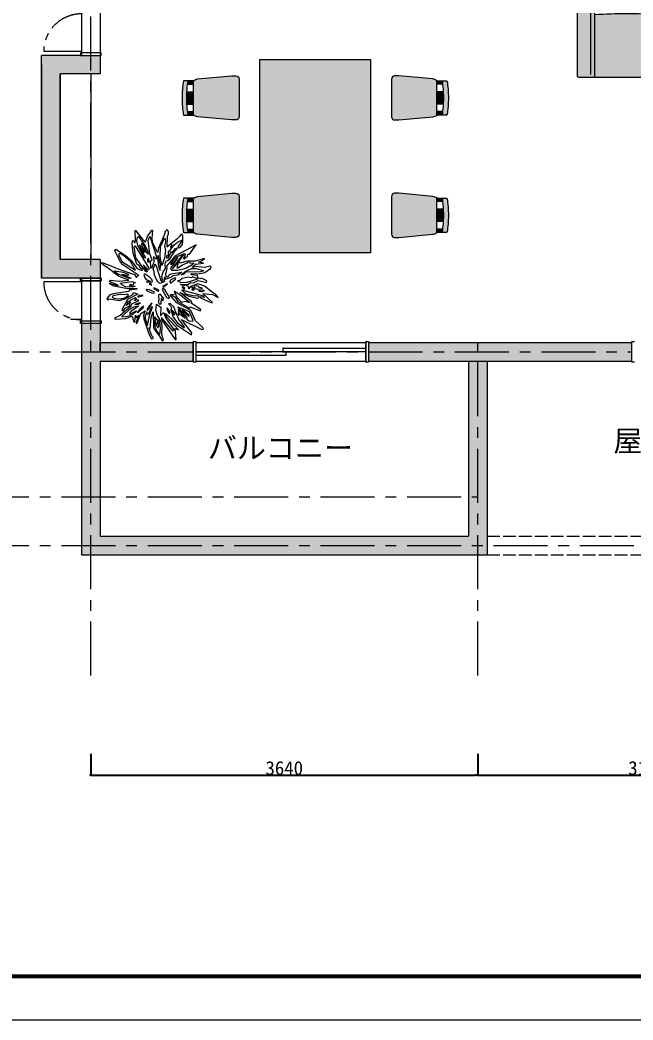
# Model space of a CAD drawing. Header units: millimetres. Extents: x -63086 to 144078, y -129912 to 13382.
# Drawn here: x 80680 to 86446, y -29967 to -20564 of the extents above; entities that cross this region are included whole.
import ezdxf

# ---------------------------------------------------------------- set-up
doc = ezdxf.new("R2010")
doc.units = ezdxf.units.MM
doc.linetypes.add('ACAD_ISO02W100', pattern=[15, 12, -3])
doc.linetypes.add('CENTERX2', pattern=[101.6, 63.5, -12.7, 12.7, -12.7])
doc.layers.get('0').update_dxf_attribs({"lineweight": 0})
for name, color, linetype, lineweight in [('001壁芯', 7, 'CENTERX2', 0), ('002寸法', 7, 'Continuous', 0), ('003壁', 7, 'Continuous', 9), ('004建具', 7, 'Continuous', 9), ('01用紙枠', 7, 'Continuous', 5), ('097家具', 7, 'Continuous', 0), ('観葉植物', 92, 'Continuous', 9)]:
    doc.layers.add(name, color=color, linetype=linetype, lineweight=lineweight)
doc.layers.add('文字', color=7, linetype='Continuous')
doc.styles.get("Standard").update_dxf_attribs({"font": 'MS Mincho.ttf'})
doc.styles.add('小岩', font='MS Mincho.ttf', dxfattribs={"height": 150})
doc.dimstyles.new('寸法', dxfattribs={"dimtxt": 70, "dimasz": 25, "dimexe": 1.5, "dimexo": 200, "dimtad": 1, "dimdec": 0, "dimtxsty": 'Standard', "dimblk": 'DOT', "dimcen": 2.5, "dimadec": 0, "dimazin": 0, "dimtfac": 1, "dimtdec": 0, "dimtmove": 0, "dimatfit": 3, "dimfxl": 200, "dimfxlon": 1, "dimarcsym": 0})

# ---------------------------------------------------------------- blocks, each defined once
blk = doc.blocks.new('*U189')
at = {"color": 0, "linetype": 'ByBlock', "lineweight": -2}
blk.add_lwpolyline([(0, 535.4, 0.045154), (-161.5, 522.6), (-161.5, 427.3), (161.5, 427.3), (161.5, 522.6, 0.045154)], format="xyb", close=True, dxfattribs=at)
for points in [[(-161.5, 479.6, -0.035347), (0, 492.3, -0.035347), (161.5, 479.6)], [(161.5, 427.3, -0.135443), (177.9, 389.8), (207.5, 70.6), (207.5, 30, -0.414889), (177.4, 0), (-177.4, 0, -0.414889), (-207.5, 30), (-207.5, 70.6), (-177.9, 389.8, -0.135443), (-161.5, 427.3)]]:
    blk.add_lwpolyline(points, format="xyb", dxfattribs=at)
for points in [[(-128.9, 484), (-128.9, 427.3)], [(-57.6, 490.4), (-57.6, 427.3)], [(57.6, 490.4), (57.6, 427.3)], [(128.9, 484), (128.9, 427.3)]]:
    blk.add_lwpolyline(points, dxfattribs=at)
blk = doc.blocks.new('ソファ（CAD素材.com）5a5d12e7')
at = {"color": 0, "linetype": 'ByBlock', "lineweight": -2}
for points in [[(1086.3, 0, 0.239035), (1097.8, 11.8), (1097.8, 841.6, 0.351395), (1084.8, 854.1), (-1084.8, 854.1, 0.351395), (-1097.8, 841.6), (-1097.8, 11.8, 0.239035), (-1086.3, 0), (1086.3, 0)], [(-973.4, 815.1), (-800.7, 821.4, -0.016355), (-487.7, 821.4), (-330.1, 814.9), (-161.2, 821.4, -0.016355), (151.8, 821.4), (324.5, 815.1)], [(324.5, 814.9), (482.1, 821.4, -0.016355), (795.2, 821.4), (973.4, 814.9)], [(-384, 700.8, 0.029254), (-902.1, 700.8)], [(-265, 700.8, -0.029254), (253.1, 700.8)], [(378.4, 700.8, -0.029254), (896.5, 700.8)], [(-934, 0), (-934, 590, 0.287763), (-973.4, 648.3)], [(-934, 590.4, -0.033025), (-324.5, 590.4, -0.031686), (324.5, 590, -0.03427), (934, 590)], [(934, 0), (934, 590, -0.287763), (973.4, 648.3)]]:
    blk.add_lwpolyline(points, format="xyb", dxfattribs=at)
for points in [[(-973.4, 854.1), (-973.4, 26.1)], [(973.4, 854.1), (973.4, 26.1)]]:
    blk.add_lwpolyline(points, dxfattribs=at)
blk = doc.blocks.new('_Dot')
at = {"color": 0, "linetype": 'ByBlock', "lineweight": -2}
blk.add_line((-0.5, 0), (-1, 0), dxfattribs=at)
at = {"color": 0, "linetype": 'ByBlock', "const_width": 0.5}
blk.add_lwpolyline([(-0.25, 0, 1), (0.25, 0, 1)], format="xyb", close=True, dxfattribs=at)
blk = doc.blocks.new('*D762')
at = {"layer": '002寸法', "color": 0, "lineweight": -2, "transparency": 16777216}
for p, q in [((81345.8, -27464.2), (81345.8, -27665.7)), ((84985.8, -27464.2), (84985.8, -27665.7)), ((81370.8, -27664.2), (84960.8, -27664.2))]:
    blk.add_line(p, q, dxfattribs=at)
at = {"layer": 'Defpoints', "color": 0, "transparency": 16777216}
for p in [(81345.8, -26728.8), (84985.8, -26728.8), (84985.8, -27664.2)]:
    blk.add_point(p, dxfattribs=at)
at = {"layer": '002寸法', "color": 0, "lineweight": -2, "transparency": 16777216, "xscale": 25, "yscale": 25, "zscale": 25, "rotation": 180}
blk.add_blockref('_Dot', (81345.8, -27664.2), dxfattribs=at)
at = {"layer": '002寸法', "color": 0, "lineweight": -2, "transparency": 16777216, "xscale": 25, "yscale": 25, "zscale": 25}
blk.add_blockref('_Dot', (84985.8, -27664.2), dxfattribs=at)
at = {"layer": '002寸法', "color": 0, "transparency": 16777216, "insert": (83165.8, -27598.6), "char_height": 130, "attachment_point": 5}
blk.add_mtext('3640', dxfattribs=at)
blk = doc.blocks.new('*D749')
at = {"layer": '002寸法', "color": 0, "lineweight": -2, "transparency": 16777216}
for p, q in [((84985.8, -27464.2), (84985.8, -27665.7)), ((88170.8, -27464.2), (88170.8, -27665.7)), ((85010.8, -27664.2), (88145.8, -27664.2))]:
    blk.add_line(p, q, dxfattribs=at)
at = {"layer": 'Defpoints', "color": 0, "transparency": 16777216}
for p in [(84985.8, -26728.8), (88170.8, -26728.8), (88170.8, -27664.2)]:
    blk.add_point(p, dxfattribs=at)
at = {"layer": '002寸法', "color": 0, "lineweight": -2, "transparency": 16777216, "xscale": 25, "yscale": 25, "zscale": 25, "rotation": 180}
blk.add_blockref('_Dot', (84985.8, -27664.2), dxfattribs=at)
at = {"layer": '002寸法', "color": 0, "lineweight": -2, "transparency": 16777216, "xscale": 25, "yscale": 25, "zscale": 25}
blk.add_blockref('_Dot', (88170.8, -27664.2), dxfattribs=at)
at = {"layer": '002寸法', "color": 0, "transparency": 16777216, "insert": (86578.3, -27598.6), "char_height": 130, "attachment_point": 5}
blk.add_mtext('3185', dxfattribs=at)
blk = doc.blocks.new('樹木平面（CAD素材.com）7619c9fb')
at = {"color": 0, "linetype": 'ByBlock', "lineweight": -2}
for points in [[(-455.5, 20.6), (-478, 33.8), (-478.3, 39.9), (-421.9, 21.9), (-397, 19.8), (-430.7, 35.1), (-475.1, 53.9), (-481.1, 63.5), (-474.4, 68.5), (-392.3, 59.8), (-301, 70.9), (-386.7, 102.3), (-421.1, 122.8), (-482.5, 173.7), (-541.7, 212.1), (-560.3, 231), (-550.2, 234.3), (-468.7, 203.2), (-395.5, 171.7), (-265, 129.5), (-247.4, 121.5), (-230.9, 98.8), (-226.2, 98.9), (-220.4, 110.8), (-207.9, 112.5), (-357.3, 213.8), (-375.9, 235.2), (-431, 344.7), (-423.3, 360.7), (-321.8, 295.9), (-282.3, 257.5), (-222, 179.9), (-183.4, 162.8), (-171.3, 164.1), (-171.1, 171.2), (-193, 184.5), (-197.8, 201.4), (-225.9, 218.5), (-261.1, 324.5), (-269.5, 410), (-266.1, 439.5), (-259.7, 442.7), (-248.7, 422.6), (-241.4, 422.6), (-238, 441.1), (-240.7, 536.1), (-237.1, 536.6), (-149.4, 426.7), (-140.7, 434.9), (-125.6, 478.6), (-85.7, 541.1), (-77, 540.2), (-83.6, 463.5), (-79.7, 431.3), (-38.1, 338.1), (-29.9, 331.9), (-24.4, 334.4), (-18.5, 373.7), (41.1, 511.9), (42.2, 527), (61, 546.6), (70.6, 524), (68.3, 503.2), (60.1, 476.7), (56.9, 381.5)], [(-455.5, 20.5), (-313.2, -8.5), (-226.6, -10.1), (-226.6, -16), (-295.8, -24.5), (-301.5, -36.3), (-445.9, -58.7), (-477.9, -69.7), (-506, -100.5), (-506, -113.1), (-498, -118.3), (-485.9, -106.4), (-391, -123.2), (-335.1, -105.8), (-263.9, -65.7), (-256, -47.5), (-217.3, -62.6), (-311.8, -111.2), (-365.3, -208.2), (-354, -221.9), (-335.1, -192.8), (-287.2, -167.4), (-293.7, -155.1), (-282.7, -133.9), (-327.2, -169.5), (-307.7, -131.5), (-237.1, -92.1), (-232.3, -98.6), (-247.1, -121.5), (-223.8, -113.3), (-211.1, -118.4), (-215.6, -129.4), (-275.9, -156.8), (-283.7, -180.1), (-382.1, -264), (-435.2, -288), (-422.5, -297.3), (-332.7, -291.8), (-268.3, -269.9), (-252.2, -323.7), (-243.6, -323.7), (-239.2, -261), (-230.3, -281.9), (-206.3, -258.2), (-232, -323.7), (-232, -338.7), (-222.7, -332.2), (-187.8, -245.5), (-147.7, -218.8), (-162.5, -259.2), (-160.7, -294.2), (-113.1, -434.7), (-86.7, -481.9), (-72.3, -477.8), (-70.6, -466.9), (-85, -454.5), (-111.7, -379.2), (-101.1, -384), (-92.2, -282.2), (-71, -229.8), (-67.3, -378.3), (-56.5, -401.2), (-13.2, -456), (8.8, -493.4), (17.8, -499.7), (23, -497.8), (25.3, -486.9), (16.9, -466.3), (9.9, -432.1), (14, -369.3), (8.5, -331.7), (-30.1, -263.2), (-46.1, -214), (-40.8, -167), (-41.6, -155.9), (0, -184.2), (-2.3, -264.4), (24.7, -233.5), (50.2, -294.4), (123.4, -393.9), (115.7, -408.5), (7.8, -280.6), (7.8, -301.4), (134.9, -487.9), (143.4, -487.9), (134.2, -384.6), (167.3, -398.5), (60.9, -282.9), (45.5, -244.3), (101, -293.7), (148.8, -350.7), (289.1, -444.8), (293, -427), (193.5, -299.8), (386.2, -394.7), (400.9, -390.8), (393.2, -372.3), (326.1, -313.7), (281.4, -215.8), (151.1, -142.6), (87.9, -71.7), (100.6, -62), (124.9, -66.1), (104.4, -76), (132.5, -87), (159.5, -129.8), (268.5, -193.2), (275, -180.5), (371.9, -218.2), (377.8, -206.2), (287, -147.6), (290.7, -135), (178.4, -45.9), (267.4, -82.2), (346.2, -98.3), (362.7, -90.8), (353.8, -81.9), (299.7, -78.1), (237.3, -62.7), (195.9, -20.3), (402.2, -77.2), (408.7, -94.6), (374.8, -87.1), (374.8, -97.7), (470.4, -139.5), (486.1, -139.5), (395.7, -54.9), (487.5, -63.8), (540.9, -92.2), (514.9, -62.8), (498.1, -55.9), (409.7, 11.6), (348.7, 33.5), (279.9, 11.2), (263.1, -10.7), (260, 9.5), (235.3, 21.5), (212.7, 15.7), (185, 28.4), (258.3, 33.2), (283.6, 46.5), (306.9, 43.1), (351.1, 65.7), (430.3, 47.2), (432.3, 64), (381.3, 88.3), (366.2, 82.1), (349.8, 90.4), (343.9, 113), (287.1, 120.9), (283, 127.7), (366.2, 130.8), (412.8, 141.8), (468.7, 180.5), (474.1, 195.9), (465.6, 202.1), (409.7, 187.3), (327.2, 197.9), (300.8, 188), (296.3, 193.2), (326.1, 219.5), (401.8, 227.8), (355.9, 239.1), (389.2, 253.1), (411.1, 273.7), (324.4, 246.6), (269.3, 246.6), (273.4, 229.1), (312.4, 232.5), (294.3, 214.7), (234.3, 180.5), (161.7, 159.2), (107.9, 159.9), (94.5, 178.4), (160, 278.8), (151.1, 274.7), (98.6, 214.4), (92.8, 220.9), (105.2, 240.8), (149, 287.4), (218.2, 320.3), (229.2, 312.4), (226.1, 297.6), (211.4, 274.3), (221.3, 271.3), (252.1, 296.6), (255.6, 314.8), (268.6, 314.8), (334, 403.2), (133.2, 296.6), (53.1, 200.3), (56.8, 181.2), (44.2, 127), (45.9, 103.7), (65.1, 97.2), (75.3, 116.4), (95.9, 127.7), (196.3, 144.2), (161.3, 117.8), (114.7, 111.3), (103.4, 100), (43.8, 75.3), (44.5, 90), (34.9, 96.2), (29.4, 69.1), (39.4, 60.6), (25.7, 49.9), (-7.9, 38), (-27.1, 50.6), (-59, 115.7), (-63.4, 150.7), (-72, 174), (-53.5, 223), (-40.1, 194.2), (0.7, 66.4), (12.3, 53), (16.9, 68.6), (10.6, 104), (21.7, 149.3), (43.4, 177.7), (39.9, 209.9), (40.9, 230), (48.9, 248.2), (68, 257.9), (87.7, 274.7), (127.6, 339.1), (151.5, 361.1), (154.5, 366.6), (145.5, 368.4), (132.9, 363.3), (103.7, 325.2), (100.5, 326), (97.3, 336.3), (93.8, 335.9), (76.9, 287.9), (64.4, 273.4), (57.1, 276.2), (56.3, 289.4), (61.2, 303.7), (70.3, 297.6), (74.1, 300.4), (71.2, 324.6), (73.2, 332.8), (102.1, 366.3), (125.6, 402.6), (157.1, 426.9), (202.8, 449.3), (162.6, 387.9), (161.2, 375.1), (169.8, 372.6), (188.2, 386), (203.7, 408.5), (206.9, 436.4), (206, 484.9), (199.9, 499.9), (191.5, 500.6), (177.1, 478.8), (148.9, 452.7), (56.5, 381.1)], [(-140.1, 275.1), (-155.5, 278.7), (-214.6, 395.9), (-225.4, 440.6), (-220.3, 473.5), (-210.5, 479.1), (-146.8, 392.8), (-124.7, 346.5), (-117.5, 315.2), (-136.5, 340.4), (-157.1, 393.3), (-180.7, 413.3), (-180.7, 397.4), (-147.3, 332.1), (-152.4, 329.6), (-201.8, 400.5), (-191, 366.6), (-142.1, 277.6)], [(-104.1, 481.7), (-42, 287.9), (-42.5, 267.9), (-69.2, 291), (-66.1, 241.7), (-86.7, 178), (-94.9, 187.2), (-98, 248.9), (-80.5, 260.7), (-104.7, 318.3), (-120.1, 443.1), (-103.9, 481.6)], [(-156.5, 126.5), (-159.2, 119.3), (-150, 92.5), (-136.6, 76.5), (-99.1, 61.6), (-95.7, 52.3), (-83.9, 49.4), (-77.3, 58), (-83.6, 76.4), (-109.1, 101.7), (-147.5, 127.2), (-156.6, 126.5)], [(-295.3, 17.9), (-240.3, 12.5), (-267.9, 3.6), (-332, 7.7), (-366.5, 26.4), (-378.4, 36.8), (-376.7, 42.8), (-275.9, 56.7), (-240.4, 49.1), (-239.2, 44.1), (-254.6, 44.7), (-260.1, 26.9), (-267.9, 23.8), (-281.7, 27.9), (-295.4, 22.7), (-295.1, 18.2)], [(289.1, 7.6), (309.4, -14.6), (310.5, -17.6), (308.5, -19.6), (289.2, -18.2), (305, -23.3), (312.2, -22.1), (318.5, -12.2), (327.3, -9.9), (344.3, -14.8), (374.1, -12.6), (390.8, -7), (364, 0), (355.9, 6.1), (355, 13.7), (338.3, 16.6), (315.9, 14.4), (314.3, 11), (317.9, 0.7), (317.6, -1.8), (313.1, -2.7), (289.1, 7.5)], [(-58.7, -16), (-25.9, -32.9), (-19, -31.1), (-19.5, -23.3), (-55.3, -6), (-69.9, -7.1), (-57.2, -16.8)], [(-294.6, -239.6), (-292.5, -248.7), (-232.7, -218.3), (-228.6, -221.5), (-260.5, -250.1), (-290.4, -265), (-329.2, -274.4), (-359.4, -277), (-363, -268.2), (-281.1, -197.6), (-252.3, -181.4), (-217.9, -172.9), (-208.5, -174.3), (-228.3, -187.4), (-280, -221.3), (-294.6, -239.7)], [(-61.3, -330.6), (-52.1, -374.8), (-34.2, -411.9), (-8.2, -442.2), (-3.2, -386.8), (-7, -343.1), (-17.5, -311.7), (-36.8, -300.9), (-52.8, -279.3), (-59.2, -279.3), (-59.4, -289.9), (-52.5, -313.1), (-61.6, -331.1)], [(102.8, -214.9), (110.8, -235.3), (126.5, -256.5), (132, -253.8), (132, -242), (111.2, -214.2), (104.1, -212.7), (102.8, -214.9)]]:
    blk.add_lwpolyline(points, dxfattribs=at)
for points in [[(-242.6, 391.4), (-112.4, 182.4), (-111.4, 170), (-118.3, 167.3), (-165.2, 214.9), (-153.9, 187.9), (-129.6, 151.9), (-130.3, 144.7), (-141.9, 152.2), (-235.1, 280.4), (-249.1, 382.1)], [(-5.5, 291.4), (-2.4, 382.5), (33.2, 463.4), (41.1, 461.3), (43.5, 429.5), (35.6, 392.4), (44.9, 347.2), (33.6, 275.6), (9.2, 207.1)], [(92.6, 379.9), (92.6, 375.8), (106.1, 389.2), (106, 399.7), (102, 400.1)], [(-285.5, 245.1), (-346.8, 299.2), (-382.4, 320.8), (-394.1, 318.4), (-395.8, 305), (-367.7, 245.4), (-238.9, 163.2)], [(-31.2, 280.4), (-22.6, 202), (-7.2, 159.5), (-4.1, 211.9), (-17.8, 281.8), (-26, 302)], [(110.2, 176.5), (162.6, 235.7), (151.6, 186.4), (159.2, 184.7), (205.4, 214.5), (247.9, 231.6), (259.5, 240.5), (256.5, 249.8), (183.5, 228.5), (174.2, 235.4), (172.9, 248.1), (215.7, 309.7), (200.6, 305.3), (127.3, 206.9)], [(-123.7, 240.7), (-110.3, 241.2), (-111.3, 272), (-125.7, 268.4)], [(-279.6, 87.1), (-298.1, 85.8), (-407.4, 129.3), (-438.9, 153.6), (-433.1, 158.4), (-354, 143.3), (-306.4, 127.2), (-301.6, 119.7), (-312.5, 114.9), (-367.3, 122.8)], [(298.7, 101.3), (287.7, 92.1), (257.2, 97.2), (202.1, 84.9), (180.1, 66.7), (156.5, 62.3), (185.3, 46.5), (248.7, 51), (349.1, 81.5)], [(234.9, 154.9), (292.4, 180.2), (330.8, 178.2), (401, 159), (397.3, 154.2), (371.9, 147.3), (256.8, 143.9), (241.4, 150.4), (216.7, 126.1), (193.8, 117.2), (194.8, 123)], [(-112.1, 63), (-109.8, 50), (-125.6, 47.2), (-131.6, 57.1)], [(-108.6, 33.1), (-87.9, 21.6), (-87.1, 27.2), (-97.8, 36.6), (-105.3, 37.7)], [(63.1, 34.4), (56.3, 32.7), (19.4, 9.9), (19.1, 4.5), (21.9, 3.5)], [(96, 38), (96, 48.2), (138.6, 80.4), (140.3, 88.1), (131, 91.9), (87.3, 69.3), (85.7, 54.6), (90.1, 44.1)], [(208.8, -7.5), (218, -13.8), (224.1, -13.6), (225.9, -2.3), (201, 7.7), (201.4, 3)], [(-441.7, -100), (-388, -106.9), (-339.4, -96.6), (-304, -70.6), (-314, -63.7), (-339.1, -68.7), (-383.7, -65.8), (-448.1, -77.9), (-458.6, -87.7)], [(-215.1, -86.3), (-204.9, -87.5), (-166.3, -75.6), (-176.2, -72.6), (-200.4, -74), (-212.8, -79.4), (-215.6, -83)], [(-135.7, -27.5), (-87, -49.2), (-64.2, -53.1), (-60.1, -42.8), (-106.9, -20.9), (-138.4, -18.9)], [(-4.7, -62.7), (14.9, -94.2), (25.9, -97.9), (15.8, -127.6), (11, -107), (4.6, -104.3), (1, -149.5), (-5.4, -160), (-14.1, -153.4), (-20.5, -123.7), (-13.9, -122.3), (-18, -77.1), (-14.3, -63.2)], [(11.7, -18.3), (54.3, -94.6), (70.7, -100.7), (80.6, -100.2), (75.2, -79.5), (40.7, -23.3), (22.5, -9.9), (16.5, -11.4)], [(152.5, -97.4), (196, -136.1), (231.7, -128.9), (271.1, -139.6), (192.9, -76.5), (127.2, -34)], [(390.6, -22.8), (408.2, -24.6), (401, -33.7), (383.8, -39.9), (360.1, -36.9), (358.9, -28.7)], [(-205, -144.8), (-195.3, -144.6), (-195, -148.3), (-199.1, -152.6), (-216.9, -158.1), (-242.5, -159.5), (-240.9, -156.8)], [(-167.5, -192.8), (-160.5, -179.7), (-164.2, -176.1), (-196.3, -203.8), (-221.7, -233.2), (-210, -231.1)], [(-124.6, -358.2), (-106.4, -262.3), (-77.3, -182.1), (-87.6, -184.9), (-118.4, -254.4), (-128.7, -251.7), (-127.6, -228), (-146.5, -268.1), (-147.2, -292.1)], [(-107.1, -167.9), (-131, -208.8), (-125.8, -211.4), (-113.2, -200.5), (-94, -168.7), (-85.9, -149.9), (-84.9, -143)], [(117.2, -278.4), (156.6, -332.2), (218.6, -377.8), (222.3, -368.5), (169.9, -299.3), (141.5, -230.1), (122.3, -182.1), (87.3, -149.9), (73.3, -153), (99.7, -184.9), (93.5, -210.6)], [(268, -224.2), (300.5, -305.7), (297.5, -320.1), (267, -315.7), (246.4, -303.7), (248.1, -282.1), (161.4, -182.1)], [(59.6, -211.2), (83.2, -248.6), (87, -235.2), (65.4, -199.9), (57.2, -194.8)], [(167.6, -202.3), (162.5, -212.5), (168.3, -231.7), (159.4, -245.4), (168.3, -262.9), (170.7, -241.7), (231, -288.6)], [(207.1, -207.8), (248.6, -245.4), (265.6, -265.5), (264.6, -270.3), (259.2, -269.5), (237.8, -250.3), (211.3, -222), (204.8, -209.7)], [(-29.7, -334.1), (-32.3, -342.9), (-36.8, -343.2), (-52.1, -320.1), (-51.6, -330.8), (-35.6, -367.1), (-27.5, -376.1), (-23.3, -376), (-18.1, -357.4), (-21.8, -337.3), (-33.8, -313.2)]]:
    blk.add_lwpolyline(points, close=True, dxfattribs=at)

msp = doc.modelspace()

# ---------------------------------------------------------------- hatches: boundary and pattern name
at = {"layer": '003壁', "ltscale": 10, "true_color": 0x939598}
h = msp.add_hatch(color=252, dxfattribs=at)
h.dxf.hatch_style = 1
h.paths.add_polyline_path([(81433.3022, -22816.3749), (81058.3022, -22816.3749), (81058.3022, -21071.3749), (81433.3022, -21071.3749), (81433.3022, -20896.3749), (81258.3022, -20896.3749), (81248.3022, -20896.3749), (80883.3022, -20896.3749), (80883.3022, -22991.3749), (81258.3022, -22991.3749), (81433.3022, -22991.3749)])
h = msp.add_hatch(color=252, dxfattribs=at)
h.dxf.hatch_style = 1
h.paths.add_polyline_path([(82308.3022, -23596.3749), (81433.3022, -23596.3749), (81433.3022, -23416.3749), (81258.3022, -23416.3749), (81258.3022, -25591.3749), (85073.3022, -25591.3749), (85073.3022, -25136.3749), (85073.3022, -23771.3749), (84898.3022, -23771.3749), (84898.3022, -25416.3749), (81433.3022, -25416.3749), (81433.3022, -23771.3749), (82308.3022, -23771.3749)])
h = msp.add_hatch(color=252, dxfattribs=at)
h.dxf.hatch_style = 1
h.paths.add_polyline_path([(86433.3022, -23596.3749), (83958.3022, -23596.3749), (83958.3022, -23771.3749), (86433.3022, -23771.3749)])
at = {"layer": '097家具', "ltscale": 10, "true_color": 0x868788, "transparency": 33554587}
h = msp.add_hatch(color=252, dxfattribs=at)
h.dxf.hatch_style = 1
h.paths.add_polyline_path([(85921.472, -21090.6365, 0.239034783), (85932.9636, -21102.4242), (86085.2719, -21102.4242), (86085.2719, -20512.3811, 0.287762939), (86045.8782, -20454.1008), (86045.8782, -20248.335), (85934.5032, -20248.335, 0.351394567), (85921.472, -20260.8315)])
h = msp.add_hatch(color=252, dxfattribs=at)
h.dxf.hatch_style = 1
h.paths.add_polyline_path([(86085.2719, -21102.4242), (87953.2661, -21102.4242), (87953.2661, -20512.3811, 0.034270344), (87343.7326, -20512.3811, 0.031686355), (86694.8054, -20512.0017, 0.033023899), (86085.2719, -20512.0008)])
h = msp.add_hatch(color=252, dxfattribs=at)
h.dxf.hatch_style = 1
h.paths.add_polyline_path([(83977.0022, -20934.3301), (82937.0699, -20934.3301), (82937.0699, -22751.647), (83977.0022, -22751.647)])
h = msp.add_hatch(color=252, dxfattribs=at)
h.dxf.hatch_style = 1
h.paths.add_polyline_path([(82248.0244, -21296.3979, -0.035346844), (82260.7363, -21134.9007), (82217.7518, -21134.9007, 0.045154209), (82204.917, -21296.3979, 0.045154209), (82217.7518, -21457.895), (82260.7363, -21457.895, -0.035346844)])
h = msp.add_hatch(color=252, dxfattribs=at)
h.dxf.hatch_style = 1
edge = h.paths.add_edge_path()
edge.add_line((82313.0375, -21134.9007), (82260.7363, -21134.9007))
edge.add_arc((83395.1848, -21305.4452), 1147.196, 171.45060578, 173.09190797)
edge.add_line((82256.317, -21167.4638), (82313.0375, -21167.4638))
edge.add_line((82313.0375, -21167.4638), (82313.0375, -21134.9007))
h = msp.add_hatch(color=252, dxfattribs=at)
h.dxf.hatch_style = 1
h.paths.add_polyline_path([(82740.3262, -21118.8287, 0.413538315), (82710.3262, -21088.8979), (82669.7451, -21088.8979), (82350.4851, -21118.5098, 0.135442848), (82313.0375, -21134.9007), (82313.0375, -21457.895, 0.135442848), (82350.4851, -21474.286), (82669.7451, -21503.8979), (82710.3262, -21503.8979, 0.414889133), (82740.3262, -21473.8287)])
h = msp.add_hatch(color=252, dxfattribs=at)
h.dxf.hatch_style = 1
h.paths.add_polyline_path([(84173.746, -21118.8287, -0.413538315), (84203.7459, -21088.8979), (84244.327, -21088.8979), (84563.587, -21118.5098, -0.135442848), (84601.0347, -21134.9007), (84601.0347, -21457.895, -0.135442848), (84563.587, -21474.286), (84244.327, -21503.8979), (84203.7459, -21503.8979, -0.414889133), (84173.746, -21473.8287)])
h = msp.add_hatch(color=252, dxfattribs=at)
h.dxf.hatch_style = 1
edge = h.paths.add_edge_path()
edge.add_line((84601.0347, -21134.9007), (84653.3358, -21134.9007))
edge.add_arc((83518.8874, -21305.4452), 1147.196, 366.90809203, 368.54939422, ccw=False)
edge.add_line((84657.7552, -21167.4638), (84601.0347, -21167.4638))
edge.add_line((84601.0347, -21167.4638), (84601.0347, -21134.9007))
h = msp.add_hatch(color=252, dxfattribs=at)
h.dxf.hatch_style = 1
h.paths.add_polyline_path([(84666.0477, -21296.3979, 0.035346844), (84653.3358, -21134.9007), (84696.3204, -21134.9007, -0.045154209), (84709.1551, -21296.3979, -0.045154209), (84696.3204, -21457.895), (84653.3358, -21457.895, 0.035346844)])
h = msp.add_hatch(color=252, dxfattribs=at)
h.dxf.hatch_style = 1
h.paths.add_polyline_path([(82313.0375, -21238.829), (82249.9245, -21238.829, 0.01255436), (82248.0244, -21296.3979, 0.01255436), (82249.9245, -21353.9667), (82313.0375, -21353.9667)])
h = msp.add_hatch(color=252, dxfattribs=at)
h.dxf.hatch_style = 1
h.paths.add_polyline_path([(84601.0347, -21238.829), (84664.1476, -21238.829, -0.01255436), (84666.0477, -21296.3979, -0.01255436), (84664.1476, -21353.9667), (84601.0347, -21353.9667)])
h = msp.add_hatch(color=252, dxfattribs=at)
h.dxf.hatch_style = 1
h.paths.add_polyline_path([(82313.0375, -21425.3319), (82256.317, -21425.3319, 0.007161654), (82260.7363, -21457.895), (82313.0375, -21457.895)])
h = msp.add_hatch(color=252, dxfattribs=at)
h.dxf.hatch_style = 1
h.paths.add_polyline_path([(84601.0347, -21425.3319), (84657.7552, -21425.3319, -0.007161654), (84653.3358, -21457.895), (84601.0347, -21457.895)])
h = msp.add_hatch(color=252, dxfattribs=at)
h.dxf.hatch_style = 1
h.paths.add_polyline_path([(82248.0244, -22400.8741, -0.035346844), (82260.7363, -22239.377), (82217.7518, -22239.377, 0.045154209), (82204.917, -22400.8741, 0.045154209), (82217.7518, -22562.3712), (82260.7363, -22562.3712, -0.035346844)])
h = msp.add_hatch(color=252, dxfattribs=at)
h.dxf.hatch_style = 1
edge = h.paths.add_edge_path()
edge.add_line((82313.0375, -22239.377), (82260.7363, -22239.377))
edge.add_arc((83395.1848, -22409.9214), 1147.196, 171.45060578, 173.09190797)
edge.add_line((82256.317, -22271.9401), (82313.0375, -22271.9401))
edge.add_line((82313.0375, -22271.9401), (82313.0375, -22239.377))
h = msp.add_hatch(color=252, dxfattribs=at)
h.dxf.hatch_style = 1
h.paths.add_polyline_path([(82740.3262, -22223.3049, 0.413538315), (82710.3262, -22193.3741), (82669.7451, -22193.3741), (82350.4851, -22222.986, 0.135442848), (82313.0375, -22239.377), (82313.0375, -22562.3712, 0.135442848), (82350.4851, -22578.7622), (82669.7451, -22608.3741), (82710.3262, -22608.3741, 0.414889133), (82740.3262, -22578.3049)])
h = msp.add_hatch(color=252, dxfattribs=at)
h.dxf.hatch_style = 1
h.paths.add_polyline_path([(84173.746, -22223.3049, -0.413538315), (84203.7459, -22193.3741), (84244.327, -22193.3741), (84563.587, -22222.986, -0.135442848), (84601.0347, -22239.377), (84601.0347, -22562.3712, -0.135442848), (84563.587, -22578.7622), (84244.327, -22608.3741), (84203.7459, -22608.3741, -0.414889133), (84173.746, -22578.3049)])
h = msp.add_hatch(color=252, dxfattribs=at)
h.dxf.hatch_style = 1
edge = h.paths.add_edge_path()
edge.add_line((84601.0347, -22239.377), (84653.3358, -22239.377))
edge.add_arc((83518.8874, -22409.9214), 1147.196, 366.90809203, 368.54939422, ccw=False)
edge.add_line((84657.7552, -22271.9401), (84601.0347, -22271.9401))
edge.add_line((84601.0347, -22271.9401), (84601.0347, -22239.377))
h = msp.add_hatch(color=252, dxfattribs=at)
h.dxf.hatch_style = 1
h.paths.add_polyline_path([(84666.0477, -22400.8741, 0.035346844), (84653.3358, -22239.377), (84696.3204, -22239.377, -0.045154209), (84709.1551, -22400.8741, -0.045154209), (84696.3204, -22562.3712), (84653.3358, -22562.3712, 0.035346844)])
h = msp.add_hatch(color=252, dxfattribs=at)
h.dxf.hatch_style = 1
h.paths.add_polyline_path([(82313.0375, -22343.3053), (82249.9245, -22343.3053, 0.01255436), (82248.0244, -22400.8741, 0.01255436), (82249.9245, -22458.4429), (82313.0375, -22458.4429)])
h = msp.add_hatch(color=252, dxfattribs=at)
h.dxf.hatch_style = 1
h.paths.add_polyline_path([(84601.0347, -22343.3053), (84664.1476, -22343.3053, -0.01255436), (84666.0477, -22400.8741, -0.01255436), (84664.1476, -22458.4429), (84601.0347, -22458.4429)])
h = msp.add_hatch(color=252, dxfattribs=at)
h.dxf.hatch_style = 1
h.paths.add_polyline_path([(82313.0375, -22529.8081), (82256.317, -22529.8081, 0.007161654), (82260.7363, -22562.3712), (82313.0375, -22562.3712)])
h = msp.add_hatch(color=252, dxfattribs=at)
h.dxf.hatch_style = 1
h.paths.add_polyline_path([(84601.0347, -22529.8081), (84657.7552, -22529.8081, -0.007161654), (84653.3358, -22562.3712), (84601.0347, -22562.3712)])

# ---------------------------------------------------------------- linework, layer by layer
at = {"layer": '001壁芯', "ltscale": 8}
for p, q in [((81345.8022, -26728.7999), (81345.8022, -11170.1325)), ((84985.8022, -26728.7999), (84985.8022, -23596.3749)), ((79443.8784, -23683.8749), (82308.3022, -23683.8749)), ((79443.8784, -23683.8749), (82308.3022, -23683.8749)), ((82333.3022, -23683.8749), (83933.3022, -23683.8749)), ((82333.3022, -23683.8749), (83933.3022, -23683.8749)), ((83958.3022, -23683.8749), (86433.3022, -23683.8749)), ((83958.3022, -23683.8749), (86433.3022, -23683.8749)), ((79443.8784, -25048.8749), (84985.8022, -25048.8749)), ((79443.8784, -25048.8749), (84985.8022, -25048.8749)), ((79443.8784, -25503.8749), (88258.3022, -25503.8749)), ((79443.8784, -25503.8749), (88258.3022, -25503.8749))]:
    msp.add_line(p, q, dxfattribs=at)
at = {"layer": '003壁', "ltscale": 10}
for p, q in [((81258.3022, -13586.3749), (81258.3022, -20896.3749)), ((81433.3022, -16491.3749), (81433.3022, -21071.3749)), ((81258.3022, -19133.8749), (81258.3022, -20896.3749)), ((80883.3022, -22991.3749), (80883.3022, -20896.3749)), ((81258.3022, -20896.3749), (80883.3022, -20896.3749)), ((80883.3022, -20983.8749), (80883.3022, -22991.3749)), ((81058.3022, -21071.3749), (81058.3022, -22816.3749)), ((81058.3022, -22816.3749), (81058.3022, -21071.3749)), ((81433.3022, -21071.3749), (81058.3022, -21071.3749)), ((81433.3022, -22816.3749), (81058.3022, -22816.3749)), ((81433.3022, -22816.3749), (81433.3022, -23683.8749)), ((81258.3022, -22991.3749), (80883.3022, -22991.3749)), ((81258.3022, -22991.3749), (81258.3022, -25591.3749)), ((81433.3022, -23683.8749), (81433.3022, -23596.3749)), ((81433.3022, -23596.3749), (82308.3022, -23596.3749)), ((82333.3022, -23596.3749), (83933.3022, -23596.3749)), ((83958.3022, -23596.3749), (86433.3022, -23596.3749)), ((81433.3022, -23771.3749), (82308.3022, -23771.3749)), ((81433.3022, -23771.3749), (81433.3022, -25416.3749)), ((82333.3022, -23771.3749), (83933.3022, -23771.3749)), ((83958.3022, -23771.3749), (86433.3022, -23771.3749)), ((84898.3022, -23771.3749), (84898.3022, -25416.3749)), ((85073.3022, -23771.3749), (85073.3022, -25136.3749)), ((85073.3022, -25136.3749), (85073.3022, -25591.3749)), ((81433.3022, -25416.3749), (84898.3022, -25416.3749)), ((81258.3022, -25591.3749), (85073.3022, -25591.3749))]:
    msp.add_line(p, q, dxfattribs=at)
at = {"layer": '003壁', "linetype": 'ACAD_ISO02W100', "ltscale": 10}
for p, q in [((85073.3022, -25416.3749), (88083.3022, -25416.3749)), ((85073.3022, -25591.3749), (88258.3022, -25591.3749))]:
    msp.add_line(p, q, dxfattribs=at)
at = {"layer": '004建具', "linetype": 'CENTERX2', "ltscale": 5}
for p, q in [((81258.3022, -20871.3749), (81248.3022, -20871.3749)), ((81248.3022, -20871.3749), (81248.3022, -20896.3749)), ((81443.3022, -20871.3749), (81258.3022, -20871.3749)), ((81443.3022, -20896.3749), (81443.3022, -20871.3749)), ((81248.3022, -20896.3749), (81258.3022, -20896.3749)), ((81258.3022, -20896.3749), (81433.3022, -20896.3749)), ((81433.3022, -20896.3749), (81443.3022, -20896.3749)), ((81258.3022, -22991.3749), (81248.3022, -22991.3749)), ((81248.3022, -22991.3749), (81248.3022, -23016.3749)), ((81248.3022, -23016.3749), (81248.3022, -22991.3749)), ((81248.3022, -22991.3749), (81258.3022, -22991.3749)), ((81248.3022, -23016.3749), (81258.3022, -23016.3749)), ((81258.3022, -23016.3749), (81248.3022, -23016.3749)), ((81443.3022, -22991.3749), (81258.3022, -22991.3749)), ((81258.3022, -22991.3749), (81433.3022, -22991.3749)), ((81258.3022, -23016.3749), (81433.3022, -23016.3749)), ((81443.3022, -23016.3749), (81258.3022, -23016.3749)), ((81433.3022, -22991.3749), (81443.3022, -22991.3749)), ((81433.3022, -23016.3749), (81443.3022, -23016.3749)), ((81443.3022, -23016.3749), (81443.3022, -22991.3749)), ((81443.3022, -22991.3749), (81443.3022, -23016.3749)), ((81248.3022, -23416.3749), (81248.3022, -23391.3749)), ((81248.3022, -23391.3749), (81258.3022, -23391.3749)), ((81258.3022, -23391.3749), (81433.3022, -23391.3749)), ((81433.3022, -23391.3749), (81443.3022, -23391.3749)), ((81443.3022, -23391.3749), (81443.3022, -23416.3749)), ((81258.3022, -23416.3749), (81248.3022, -23416.3749)), ((81443.3022, -23416.3749), (81258.3022, -23416.3749)), ((82308.3022, -23596.3749), (82308.3022, -23586.3749)), ((82308.3022, -23586.3749), (82333.3022, -23586.3749)), ((82308.3022, -23781.3749), (82308.3022, -23596.3749)), ((82333.3022, -23586.3749), (82333.3022, -23596.3749)), ((82333.3022, -23596.3749), (82333.3022, -23771.3749)), ((83933.3022, -23596.3749), (83933.3022, -23586.3749)), ((83933.3022, -23586.3749), (83958.3022, -23586.3749)), ((83933.3022, -23781.3749), (83933.3022, -23596.3749)), ((83958.3022, -23586.3749), (83958.3022, -23596.3749)), ((83958.3022, -23596.3749), (83958.3022, -23771.3749)), ((86433.3022, -23596.3749), (86433.3022, -23586.3749)), ((86433.3022, -23586.3749), (86458.3022, -23586.3749)), ((86433.3022, -23781.3749), (86433.3022, -23596.3749)), ((82333.3022, -23781.3749), (82308.3022, -23781.3749)), ((82333.3022, -23771.3749), (82333.3022, -23781.3749)), ((83958.3022, -23781.3749), (83933.3022, -23781.3749)), ((83958.3022, -23771.3749), (83958.3022, -23781.3749)), ((86458.3022, -23781.3749), (86433.3022, -23781.3749))]:
    msp.add_line(p, q, dxfattribs=at)
for centre, start, end in [((81258.3022, -20861.3749), 90, 180), ((81258.3022, -23026.3749), 180, 270)]:
    msp.add_arc(centre, 355, start, end, dxfattribs=at)
at = {"layer": '01用紙枠'}
msp.add_lwpolyline([(72775.938, -8328.8045), (72775.938, -29966.5296), (103374.7412, -29966.5296), (103374.7412, -8328.8045)], close=True, dxfattribs=at)
msp.add_lwpolyline([(72775.938, -8328.8045), (72775.938, -29966.5296), (103374.7412, -29966.5296), (103374.7412, -8328.8045)], close=True, dxfattribs=at)
at = {"layer": '01用紙枠', "const_width": 36.4271}
msp.add_lwpolyline([(73201.0713, -29556.6026), (102949.6078, -29556.6026), (102949.6078, -8738.7315), (73201.0713, -8738.7315)], close=True, dxfattribs=at)
msp.add_lwpolyline([(73201.0713, -29556.6026), (102949.6078, -29556.6026), (102949.6078, -8738.7315), (73201.0713, -8738.7315)], close=True, dxfattribs=at)
msp.add_lwpolyline([(73201.0713, -29556.6026), (102949.6078, -29556.6026), (102949.6078, -8738.7315), (73201.0713, -8738.7315)], close=True, dxfattribs=at)
at = {"layer": '01用紙枠', "lineweight": 5, "const_width": 36.4271}
msp.add_lwpolyline([(73201.0713, -29556.6026), (102949.6078, -29556.6026), (102949.6078, -8738.7315), (73201.0713, -8738.7315)], close=True, dxfattribs=at)
msp.add_lwpolyline([(73201.0713, -29556.6026), (102949.6078, -29556.6026), (102949.6078, -8738.7315), (73201.0713, -8738.7315)], close=True, dxfattribs=at)
at = {"layer": '097家具', "ltscale": 10}
for p, q in [((81258.3022, -20861.3749), (80903.3022, -20861.3749)), ((81258.3022, -20871.3749), (81258.3022, -20861.3749)), ((81345.8022, -21071.3749), (81345.8022, -22816.3749)), ((81258.3022, -23026.3749), (80903.3022, -23026.3749)), ((81258.3022, -23381.3749), (81156.6476, -23381.3749)), ((81433.3022, -23596.3749), (82308.3022, -23596.3749)), ((81433.3022, -23596.3749), (82308.3022, -23596.3749)), ((82308.3022, -23596.3749), (82308.3022, -23771.3749)), ((82333.3022, -23596.3749), (83933.3022, -23596.3749)), ((83933.3022, -23596.3749), (83933.3022, -23771.3749)), ((83245.8022, -23683.8749), (82333.3022, -23683.8749)), ((83165.8022, -23683.8749), (83085.8022, -23683.8749)), ((83933.3022, -23683.8749), (83085.8022, -23683.8749)), ((83150.8022, -23648.8749), (83933.3022, -23648.8749)), ((83165.8022, -23648.8749), (83150.8022, -23648.8749)), ((83150.8022, -23648.8749), (83150.8022, -23683.8749)), ((83165.8022, -23683.8749), (83245.8022, -23683.8749)), ((83165.8022, -23683.8749), (83180.8022, -23683.8749)), ((83180.8022, -23683.8749), (83180.8022, -23718.8749)), ((83933.3022, -23648.8749), (83933.3022, -23683.8749)), ((83180.8022, -23718.8749), (82333.3022, -23718.8749))]:
    msp.add_line(p, q, dxfattribs=at)
msp.add_lwpolyline([(82937.0699, -20934.3301), (83977.0022, -20934.3301), (83977.0022, -22751.647), (82937.0699, -22751.647)], close=True, dxfattribs=at)

# ---------------------------------------------------------------- block references
at = {"rotation": 89.99999999999999}
for p in [(82740.3262, -21296.3979), (82740.3262, -22400.8741)]:
    msp.add_blockref('*U189', p, dxfattribs=at)
at = {"xscale": -1, "rotation": 270}
for p in [(84173.746, -21296.3979), (84173.746, -22400.8741)]:
    msp.add_blockref('*U189', p, dxfattribs=at)
at = {"layer": '097家具', "ltscale": 10}
msp.add_blockref('ソファ（CAD素材.com）5a5d12e7', (87019.269, -21102.4242), dxfattribs=at)
at = {"layer": '観葉植物', "ltscale": 10}
msp.add_blockref('樹木平面（CAD素材.com）7619c9fb', (82004.6233, -23079.6211), dxfattribs=at)

# ---------------------------------------------------------------- texts
at = {"layer": '文字', "ltscale": 10, "char_height": 200, "attachment_point": 1, "style": '小岩'}
for s, insert in [('屋根', (86260.9015, -24420.9354)), ('バルコニー', (82447.2214, -24487.7578))]:
    msp.add_mtext_dynamic_manual_height_columns(s, width=2456.810386, gutter_width=1000, heights=[0], dxfattribs=dict(at, insert=insert))

# ---------------------------------------------------------------- dimensions: what is measured, and where the dimension line sits
at = {"layer": '002寸法'}
for base, p1, p2, picture, middle in [((84985.8022, -27664.224), (81345.8022, -26728.7999), (84985.8022, -26728.7999), '*D762', (83165.8022, -27598.599)), ((88170.8022, -27664.224), (84985.8022, -26728.7999), (88170.8022, -26728.7999), '*D749', (86578.3022, -27598.599))]:
    dim = msp.add_linear_dim(base=base, p1=p1, p2=p2, dimstyle='寸法', override={"dimtxt": 130}, dxfattribs=at)
    dim.commit()
    dim.dimension.update_dxf_attribs({"geometry": picture, "text_midpoint": middle})

doc.saveas('drawing.dxf')
